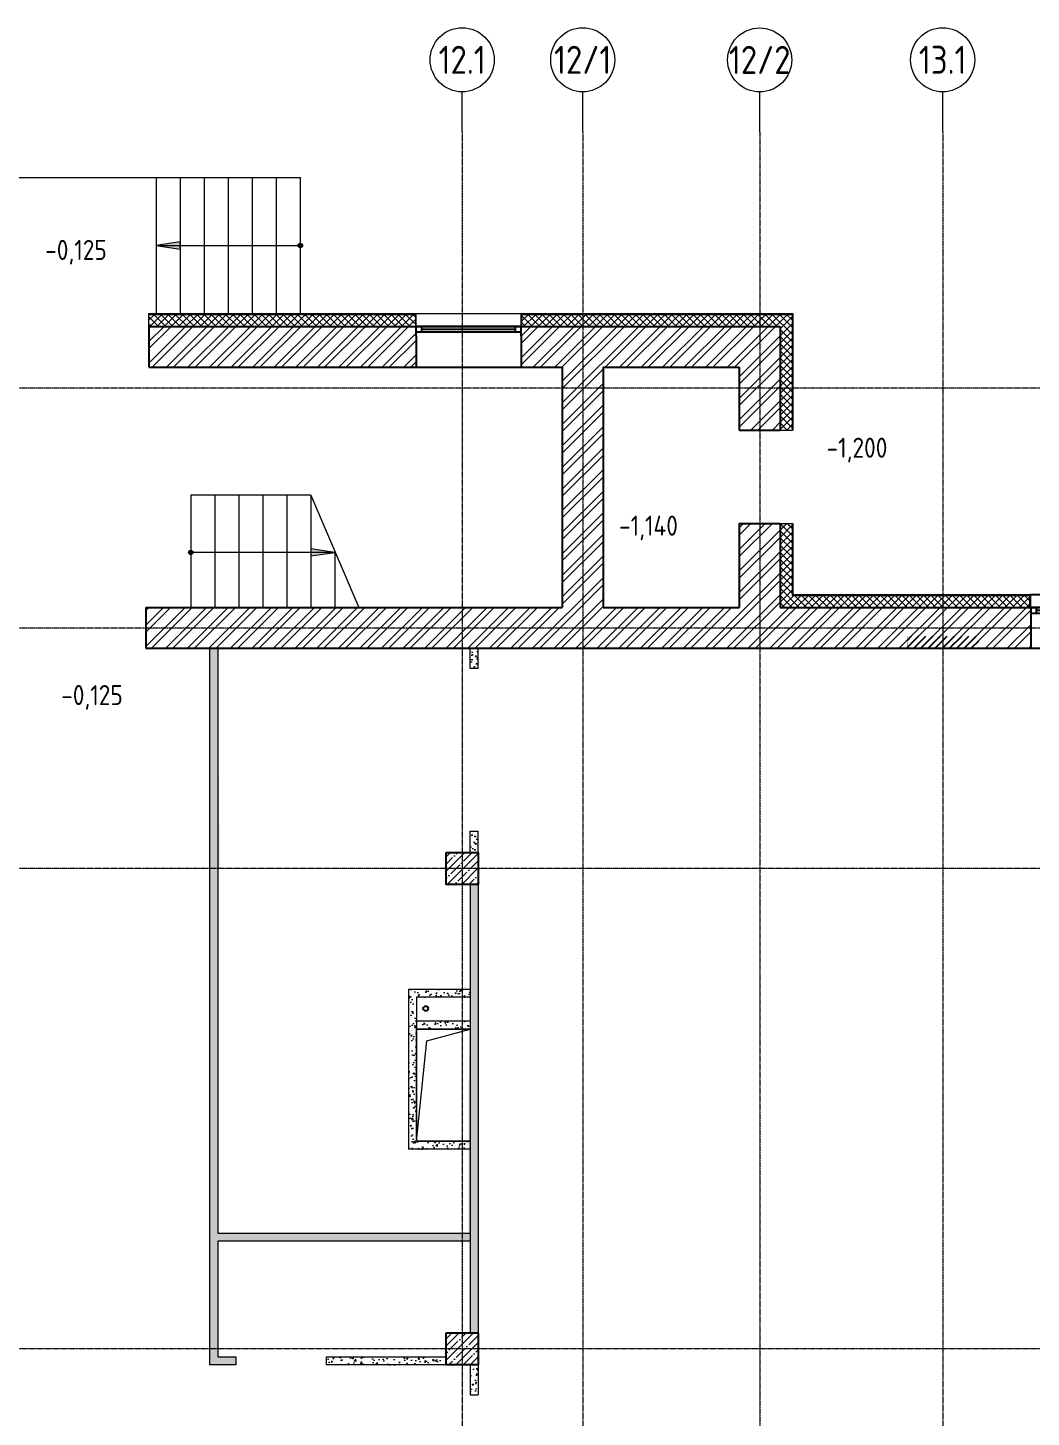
# Model space of a CAD drawing. Header units: millimetres. Extents: x -222892 to 671268, y 0 to 135099.
# Drawn here: x -52720 to -40190, y 117748 to 135099 of the extents above; entities that cross this region are included whole.
import ezdxf
from ezdxf import colors
from ezdxf.entities.mleader import LeaderData, LeaderLine
from ezdxf.enums import TextEntityAlignment as Align
from ezdxf.math import Vec2, Vec3

# ---------------------------------------------------------------- set-up
doc = ezdxf.new("R2010")
doc.units = ezdxf.units.MM
doc.linetypes.add('осевая', pattern=[2, 1.25, -0.25, 0.25, -0.25])
for name, color, linetype in [('_TEXT', 7, 'Continuous'), ('АР_Колонны', 250, 'Continuous'), ('АР_новое окно', 155, 'Continuous'), ('АР_Сущ Несущая стена', 216, 'Continuous'), ('ОТВ.ВК', 212, 'Continuous')]:
    doc.layers.add(name, color=color, linetype=linetype)
for name, color, linetype, lineweight in [('АР_Колонны Штрих', 250, 'Continuous', 5), ('АР_Лестницы', 250, 'Continuous', 15), ('АР_Навесной фасад', 190, 'Continuous', 5), ('АР_Перегородки газоблок', 165, 'Continuous', 5), ('АР_Перегородки газоблок_Штрих', 165, 'Continuous', 5), ('АР_Утеплитель', 154, 'Continuous', 5), ('АР_Штриховка кирпич', 250, 'Continuous', 5), ('КР_Оси', 7, 'Continuous', 5), ('М_проемы ОВ 4-5эт', 172, 'Continuous', 5)]:
    doc.layers.add(name, color=color, linetype=linetype, lineweight=lineweight)
doc.layers.add('ТХ_Задание КР', color=7, linetype='Continuous', true_color=0x9a5430)
doc.styles.add('ISOCPEUR', font='isocpeur.ttf', dxfattribs={"width": 0.85})

# ---------------------------------------------------------------- blocks, each defined once
blk = doc.blocks.new('*U4474')
at = {"layer": 'АР_новое окно', "lineweight": 20}
for p, q in [((0, 3800), (-70, 3800)), ((0, 0), (-70, 0))]:
    blk.add_line(p, q, dxfattribs=at)
at = {"layer": 'АР_новое окно'}
for p, q in [((-70, 3800), (-70, 0)), ((-70, 0), (-70, 3800)), ((0, 3730), (-70, 3730)), ((-35, 3730), (-35, 70)), ((0, 3800), (0, 0)), ((0, 70), (-70, 70))]:
    blk.add_line(p, q, dxfattribs=at)
blk = doc.blocks.new('*U4477')
at = {"layer": 'АР_новое окно', "lineweight": 20}
for p, q in [((0, 1310), (-70, 1310)), ((0, 0), (-70, 0))]:
    blk.add_line(p, q, dxfattribs=at)
at = {"layer": 'АР_новое окно'}
for p, q in [((-70, 1310), (-70, 0)), ((-70, 0), (-70, 1310)), ((0, 1240), (-70, 1240)), ((-35, 1240), (-35, 70)), ((0, 1310), (0, 0)), ((0, 70), (-70, 70))]:
    blk.add_line(p, q, dxfattribs=at)
blk = doc.blocks.new('_DotSmall')
at = {"color": 0, "linetype": 'ByBlock', "const_width": 0.5}
blk.add_lwpolyline([(-0.0625, 0, 1), (0.0625, 0, 1)], format="xyb", close=True, dxfattribs=at)
blk = doc.blocks.new('*U4489')
h = blk.add_hatch(color=256)
h.dxf.hatch_style = 1
edge = h.paths.add_edge_path()
edge.add_arc((0, 0), 27.6, 359.64, 719.64)
h = blk.add_hatch(color=256)
h.dxf.hatch_style = 1
h.paths.add_polyline_path([(1500, -44), (1500, 44), (1800, 0)])
blk.add_line((1800, 0), (0, 0))
blk.add_lwpolyline([(1500, 44), (1500, -44), (1800, 0), (1500, 44)])
blk.add_circle((0, 0), 27.6)
blk = doc.blocks.new('*U4526')
h = blk.add_hatch(color=256)
h.dxf.hatch_style = 1
h.paths.add_polyline_path([(-1500, 44), (-1500, -44), (-1800, 0)])
h = blk.add_hatch(color=256)
h.dxf.hatch_style = 1
edge = h.paths.add_edge_path()
edge.add_arc((0, 0), 27.6, 539.64, 899.64)
blk.add_line((-1800, 0), (0, 0))
blk.add_lwpolyline([(-1500, -44), (-1500, 44), (-1800, 0), (-1500, -44)])
blk.add_circle((0, 0), 27.6)
blk = doc.blocks.new('*U5878')
at = {"color": 0, "linetype": 'ByBlock', "lineweight": -2, "ltscale": 10}
blk.add_line((0, 0), (-71487, 0), dxfattribs=at)
blk = doc.blocks.new('*U5879')
at = {"color": 0, "linetype": 'ByBlock', "lineweight": -2, "ltscale": 10}
blk.add_line((0, 0), (-71487, 0), dxfattribs=at)
blk = doc.blocks.new('*U5880')
at = {"color": 0, "linetype": 'ByBlock', "lineweight": -2, "ltscale": 10}
blk.add_line((0, 0), (-71487, 0), dxfattribs=at)
blk = doc.blocks.new('*U5881')
at = {"color": 0, "linetype": 'ByBlock', "lineweight": -2, "ltscale": 10}
blk.add_line((0, 0), (-71487, 0), dxfattribs=at)
blk = doc.blocks.new('*U5892')
at = {"color": 0, "linetype": 'Continuous', "lineweight": -2}
blk.add_line((0, 0), (0, 500), dxfattribs=at)
at = {"color": 0, "linetype": 'ByBlock', "lineweight": -2, "ltscale": 10}
blk.add_line((0, 0), (0, -28823), dxfattribs=at)
at = {"color": 0, "linetype": 'Continuous', "lineweight": -2}
blk.add_circle((0, 900), 400, dxfattribs=at)
at = {"color": 0, "linetype": 'Continuous', "lineweight": -2, "style": 'ISOCPEUR', "width": 0.85}
blk.add_text('12.1', height=350, dxfattribs=at).set_placement((0, 900), align=Align.MIDDLE_CENTER)
blk = doc.blocks.new('*U5893')
at = {"color": 0, "linetype": 'Continuous', "lineweight": -2}
blk.add_line((0, 0), (0, 500), dxfattribs=at)
at = {"color": 0, "linetype": 'ByBlock', "lineweight": -2, "ltscale": 10}
blk.add_line((0, 0), (0, -28823), dxfattribs=at)
at = {"color": 0, "linetype": 'Continuous', "lineweight": -2}
blk.add_circle((0, 900), 400, dxfattribs=at)
at = {"color": 0, "linetype": 'Continuous', "lineweight": -2, "style": 'ISOCPEUR', "width": 0.85}
blk.add_text('12/1', height=350, dxfattribs=at).set_placement((0, 900), align=Align.MIDDLE_CENTER)
blk = doc.blocks.new('*U5894')
at = {"color": 0, "linetype": 'Continuous', "lineweight": -2}
blk.add_line((0, 0), (0, 500), dxfattribs=at)
at = {"color": 0, "linetype": 'ByBlock', "lineweight": -2, "ltscale": 10}
blk.add_line((0, 0), (0, -28821.751551), dxfattribs=at)
at = {"color": 0, "linetype": 'Continuous', "lineweight": -2}
blk.add_circle((0, 900), 400, dxfattribs=at)
at = {"color": 0, "linetype": 'Continuous', "lineweight": -2, "style": 'ISOCPEUR', "width": 0.85}
blk.add_text('12/2', height=350, dxfattribs=at).set_placement((0, 900), align=Align.MIDDLE_CENTER)
blk = doc.blocks.new('*U5895')
at = {"color": 0, "linetype": 'Continuous', "lineweight": -2}
blk.add_line((0, 0), (0, 500), dxfattribs=at)
at = {"color": 0, "linetype": 'ByBlock', "lineweight": -2, "ltscale": 10}
blk.add_line((0, 0), (0, -28823), dxfattribs=at)
at = {"color": 0, "linetype": 'Continuous', "lineweight": -2}
blk.add_circle((0, 900), 400, dxfattribs=at)
at = {"color": 0, "linetype": 'Continuous', "lineweight": -2, "style": 'ISOCPEUR', "width": 0.85}
blk.add_text('13.1', height=350, dxfattribs=at).set_placement((0, 900), align=Align.MIDDLE_CENTER)
blk = doc.blocks.new('A$C4c190d01')
at = {"layer": 'КР_Оси', "linetype": 'осевая'}
for name, p in [('*U5892', (29569.9, 78593.6)), ('*U5893', (31074.9, 78593.6)), ('*U5894', (33284.9, 78592.1)), ('*U5895', (35569.9, 78593.6)), ('*U5881', (61698.3, 75395)), ('*U5880', (61698.3, 72395)), ('*U5879', (61698.3, 69395)), ('*U5878', (61698.3, 63395))]:
    blk.add_blockref(name, p, dxfattribs=at)

msp = doc.modelspace()

# ---------------------------------------------------------------- hatches: boundary and pattern name
at = {"layer": 'АР_Колонны Штрих', "ltscale": 100}
h = msp.add_hatch(dxfattribs=at)
h.set_pattern_fill('ANSI35', color=256, scale=20)
h.paths.add_polyline_path([(-47095.8, 124800.7), (-47495.8, 124800.7), (-47495.8, 124400.7), (-47095.8, 124400.7)])
h = msp.add_hatch(dxfattribs=at)
h.set_pattern_fill('ANSI35', color=256, scale=20)
h.paths.add_polyline_path([(-47095.8, 118800.7), (-47495.8, 118800.7), (-47495.8, 118400.7), (-47095.8, 118400.7)])
at = {"layer": 'АР_Перегородки газоблок_Штрих', "ltscale": 100}
h = msp.add_hatch(dxfattribs=at)
h.set_pattern_fill('AR-CONC', color=256)
h.paths.add_polyline_path([(-50346.3, 124600.7), (-50446.3, 124600.7), (-50446.3, 118400.7), (-50122, 118400.7), (-50122, 118500.7), (-50346.3, 118500.7), (-50346.3, 119947.2), (-48956.9, 119947.2), (-48436.9, 119947.2), (-47295.8, 119947.2), (-47295.8, 120047.2), (-50346.3, 120047.2)])
h.paths.add_polyline_path([(-50346.3, 127350.7), (-50446.3, 127350.7), (-50446.3, 124600.7), (-50326.3, 124600.7)])
h.paths.add_polyline_path([(-47095.8, 124400.7), (-47195.8, 124400.7), (-47195.8, 123035.6), (-47215.9, 121795.6), (-47215.8, 120047.2), (-47295.8, 120047.2), (-47295.8, 119947.2), (-47195.8, 119947.2), (-47195.8, 119327.2), (-47195.8, 118800.7), (-47095.8, 118800.7)])
h = msp.add_hatch(dxfattribs=at)
h.set_pattern_fill('AR-CONC', color=256)
h.paths.add_polyline_path([(-47095.8, 127350.7), (-47195.6, 127350.6), (-47195.9, 127098.8), (-47096, 127098.9)])
h = msp.add_hatch(dxfattribs=at)
h.set_pattern_fill('AR-CONC', color=256)
h.paths.add_polyline_path([(-47096.3, 125064.9), (-47195.8, 125064.9), (-47096.3, 125064.9), (-47196, 125064.9), (-47195.5, 124800.7), (-47095.8, 124800.7)])
h = msp.add_hatch(dxfattribs=at)
h.set_pattern_fill('AR-CONC', color=256)
h.paths.add_polyline_path([(-47195.9, 123092.8), (-47965.8, 123092.8), (-47965.8, 121094.6), (-47195.9, 121094.6), (-47195.9, 121194.6), (-47865.8, 121194.6), (-47865.8, 122992.8), (-47195.9, 122992.8)])
h = msp.add_hatch(dxfattribs=at)
h.set_pattern_fill('AR-CONC', color=256)
h.paths.add_polyline_path([(-47195.9, 122692.8), (-47865.8, 122692.8), (-47865.8, 122592.8), (-47195.9, 122592.8)])
h = msp.add_hatch(dxfattribs=at)
h.set_pattern_fill('AR-CONC', color=256)
h.paths.add_polyline_path([(-47495.8, 118500.7), (-49022, 118500.7), (-49022, 118400.7), (-47495.8, 118400.7)])
h = msp.add_hatch(dxfattribs=at)
h.set_pattern_fill('AR-CONC', color=256)
h.paths.add_polyline_path([(-47095.8, 118400.7), (-47195.8, 118400.7), (-47195.8, 118029), (-47095.8, 118029)])
at = {"layer": 'АР_Утеплитель', "ltscale": 100}
h = msp.add_hatch(dxfattribs=at)
h.set_pattern_fill('ANSI37', color=256, scale=20)
h.paths.add_polyline_path([(-52905.5, 131370.7), (-52905.5, 131520.7), (-53705.8, 131520.7), (-53705.8, 128010.7), (-54045.8, 128010.7), (-54045.8, 127860.7), (-53555.8, 127860.7), (-53555.8, 131370.7)])
h.paths.add_polyline_path([(-51207, 131520.7), (-51207, 131370.7), (-47880.8, 131370.7), (-47880.8, 131520.7)])
h = msp.add_hatch(dxfattribs=at)
h.set_pattern_fill('ANSI37', color=256, scale=20)
h.paths.add_polyline_path([(-43325.8, 130075.6), (-43325.8, 131370.7), (-46550.8, 131370.7), (-46550.8, 131520.7), (-43175.8, 131520.7), (-43175.8, 130075.6)])
h = msp.add_hatch(dxfattribs=at)
h.set_pattern_fill('ANSI37', color=256, scale=20)
h.paths.add_polyline_path([(-40205.8, 127860.7), (-43325.8, 127860.7), (-43325.8, 128908.6), (-43175.8, 128908.6), (-43175.8, 128010.7), (-40205.8, 128010.7)])
at = {"layer": 'АР_Штриховка кирпич', "ltscale": 100}
h = msp.add_hatch(dxfattribs=at)
h.set_pattern_fill('ANSI32', color=256, scale=20)
h.paths.add_polyline_path([(-43938.8, 128908.6), (-43975.9, 128908.6)], flags=17)
h.paths.add_polyline_path([(-43325.8, 128908.6), (-43835.8, 128908.6), (-43835.8, 127860.7), (-45535.8, 127860.7), (-45535.8, 130860.7), (-43835.8, 130860.7), (-43835.8, 130075.2), (-43325.8, 130076), (-43325.8, 131370.7), (-46560.8, 131370.7), (-46560.8, 130860.7), (-46045.8, 130860.7), (-46045.8, 127860.7), (-51245.8, 127860.7), (-51245.8, 127350.7), (-45815.2, 127350.7), (-40195.8, 127350.7), (-40195.8, 127860.7), (-43325.8, 127860.7)])
h = msp.add_hatch(dxfattribs=at)
h.set_pattern_fill('ANSI32', color=256, scale=20)
h.paths.add_polyline_path([(-47870.8, 131370.7), (-51207, 131370.7), (-51207, 130860.7), (-47870.8, 130860.7)])
at = {"layer": 'ТХ_Задание КР', "ltscale": 100, "transparency": 33554636}
h = msp.add_hatch(dxfattribs=at)
h.set_pattern_fill('ANSI31', color=256, scale=20)
h.paths.add_polyline_path([(-41735.8, 127350.7), (-41735.8, 127500.7), (-40845.8, 127500.7), (-40845.8, 127350.7)])

# ---------------------------------------------------------------- linework, layer by layer
at = {"layer": 'АР_Колонны', "ltscale": 100}
for points in [[(-47495.8, 124800.7), (-47095.8, 124800.7), (-47095.8, 124400.7), (-47495.8, 124400.7)], [(-47495.8, 118800.7), (-47095.8, 118800.7), (-47095.8, 118400.7), (-47495.8, 118400.7)]]:
    msp.add_lwpolyline(points, close=True, dxfattribs=at)
at = {"layer": 'АР_Лестницы', "ltscale": 100}
for p, q in [((-51117, 133230.7), (-51117, 131530.7)), ((-50817, 133230.7), (-50817, 131530.7)), ((-50517, 133230.7), (-50517, 131530.7)), ((-50217, 133230.7), (-50217, 131530.7)), ((-49917, 133230.7), (-49917, 131530.7)), ((-49617, 133230.7), (-49617, 131530.7)), ((-49317, 133230.7), (-49317, 131530.7)), ((-50385.8, 129260.7), (-50385.8, 127860.7)), ((-50085.8, 129260.7), (-50085.8, 127860.7)), ((-49785.8, 129260.7), (-49785.8, 127860.7)), ((-49485.8, 129260.7), (-49485.8, 127860.7)), ((-49185.8, 129260.7), (-49185.8, 127860.7)), ((-49185.8, 129260.7), (-48585.8, 127860.7)), ((-48885.8, 128550.2), (-48885.8, 127860.7))]:
    msp.add_line(p, q, dxfattribs=at)
for points in [[(-53555.8, 131530.7), (-53555.8, 133230.7), (-49317, 133230.7), (-49317, 133010.7)], [(-49185.8, 129260.7), (-50685.8, 129260.7), (-50685.8, 127860.7), (-48285.8, 127860.7)]]:
    msp.add_lwpolyline(points, dxfattribs=at)
at = {"layer": 'АР_Навесной фасад', "ltscale": 100}
for p, q in [((-43165.8, 131530.7), (-43165.8, 130075.6)), ((-43175.8, 131520.7), (-43175.8, 130075.6)), ((-43175.8, 128908.6), (-43175.8, 128010.7)), ((-43165.8, 128908.6), (-43165.8, 128020.7)), ((-43175.8, 128010.7), (-40205.8, 128010.7)), ((-43165.8, 128020.7), (-40195.8, 128020.7)), ((-40205.8, 127860.7), (-40205.8, 128010.7)), ((-40195.8, 127860.7), (-40195.8, 128020.7))]:
    msp.add_line(p, q, dxfattribs=at)
for points in [[(-51207, 131530.7), (-43165.8, 131530.7)], [(-51207, 131370.7), (-51207, 131530.7)], [(-47870.8, 131370.7), (-47870.8, 131530.7)], [(-46560.8, 131370.7), (-46560.8, 131530.7)], [(-51207, 131520.7), (-47880.8, 131520.7), (-47880.8, 131370.7)], [(-46550.8, 131370.7), (-46550.8, 131520.7), (-43175.8, 131520.7)], [(-43325.8, 130075.6), (-43165.8, 130075.6)], [(-43325.8, 128908.6), (-43165.8, 128908.6)]]:
    msp.add_lwpolyline(points, dxfattribs=at)
at = {"layer": 'АР_новое окно'}
for p, q in [((-47870.8, 130860.7), (-46560.8, 130860.7)), ((-40195.8, 127350.7), (-36395.8, 127350.7))]:
    msp.add_line(p, q, dxfattribs=at)
msp.add_lwpolyline([(-40195.8, 128020.7), (-36395.8, 128020.7)], dxfattribs=at)
at = {"layer": 'АР_Перегородки газоблок', "ltscale": 100}
for p, q in [((-47965.8, 123092.8), (-47195.9, 123092.8)), ((-47965.8, 123092.8), (-47965.8, 121094.6)), ((-47195.9, 122992.8), (-47865.8, 122992.8)), ((-47865.8, 122992.8), (-47865.8, 121194.6)), ((-47195.9, 122692.8), (-47865.8, 122692.8)), ((-47865.8, 121194.6), (-47195.9, 121194.6)), ((-47195.9, 121094.6), (-47965.8, 121094.6)), ((-47195.8, 118400.7), (-47195.8, 118029)), ((-47195.8, 118029), (-47095.8, 118029))]:
    msp.add_line(p, q, dxfattribs=at)
for points in [[(-50446.3, 118400.7), (-50446.3, 127350.7)], [(-50346.3, 127350.7), (-50346.3, 120047.2)], [(-47195.8, 127098.8), (-47195.8, 127350.7)], [(-47095.8, 127098.9), (-47095.8, 127350.7)], [(-47095.8, 127098.9), (-47195.8, 127098.8)], [(-47195.8, 125064.9), (-47095.8, 125064.8)], [(-47195.8, 124800.7), (-47195.8, 125064.9)], [(-47095.8, 124800.7), (-47095.8, 125064.8)], [(-47195.8, 124400.7), (-47195.8, 118800.7)], [(-47095.8, 124400.7), (-47095.8, 118800.7)], [(-47195.9, 122592.8), (-47865.8, 122592.8)], [(-50346.3, 120047.2), (-47195.8, 120047.2)], [(-50346.3, 119947.2), (-50346.3, 118500.7)], [(-47195.8, 119947.2), (-50346.3, 119947.2)], [(-50122, 118400.7), (-50446.3, 118400.7)], [(-50346.3, 118500.7), (-50122, 118500.7)], [(-50122, 118500.7), (-50122, 118400.7)], [(-48992, 118500.7), (-47495.8, 118500.7)], [(-48992, 118400.7), (-48992, 118500.7)], [(-47495.8, 118400.7), (-48992, 118400.7)], [(-47095.8, 118400.7), (-47095.8, 118029)]]:
    msp.add_lwpolyline(points, dxfattribs=at)
at = {"layer": 'АР_Сущ Несущая стена', "ltscale": 100}
for p, q in [((-51207, 131370.7), (-47870.8, 131370.7)), ((-51207, 131370.7), (-51207, 130860.7)), ((-47870.8, 131251.8), (-47870.8, 131370.7)), ((-46560.8, 131370.7), (-43325.8, 131370.7)), ((-46560.8, 131251.8), (-46560.8, 131370.7)), ((-43325.8, 131370.7), (-43325.8, 130075.6)), ((-47870.8, 131251.8), (-47870.8, 130860.7)), ((-46560.8, 131251.8), (-46560.8, 130860.7)), ((-51207, 130860.7), (-47870.8, 130860.7)), ((-46560.8, 130860.7), (-46045.8, 130860.7)), ((-46045.8, 130860.7), (-46045.8, 127860.7)), ((-45535.8, 130860.7), (-43835.8, 130860.7)), ((-45535.8, 130860.7), (-45535.8, 127860.7)), ((-43835.8, 130860.7), (-43835.8, 130075.6)), ((-43835.8, 130075.6), (-43325.8, 130075.6)), ((-43835.8, 128908.6), (-43325.8, 128908.6)), ((-43835.8, 128908.6), (-43835.8, 127860.7)), ((-43325.8, 128908.6), (-43325.8, 127860.7)), ((-51245.8, 127860.7), (-46045.8, 127860.7)), ((-51245.8, 127860.7), (-51245.8, 127350.7)), ((-45535.8, 127860.7), (-43835.8, 127860.7)), ((-43325.8, 127860.7), (-40195.8, 127860.7)), ((-40195.8, 127860.7), (-40195.8, 127350.7)), ((-51245.8, 127350.7), (-40195.8, 127350.7))]:
    msp.add_line(p, q, dxfattribs=at)
at = {"layer": 'М_проемы ОВ 4-5эт'}
for p, q in [((-47738.5, 122450.1), (-47195.9, 122592.8)), ((-47865.8, 121194.6), (-47738.5, 122450.1))]:
    msp.add_line(p, q, dxfattribs=at)
msp.add_lwpolyline([(-47865.8, 122592.8), (-47195.9, 122592.8), (-47195.9, 121194.6), (-47865.8, 121194.6)], close=True, dxfattribs=at)
at = {"layer": 'ОТВ.ВК', "ltscale": 100}
msp.add_circle((-47751.3, 122851.8), 30, dxfattribs=at)
at = {"layer": 'ТХ_Задание КР', "ltscale": 100, "const_width": 2}
msp.add_lwpolyline([(-41735.8, 127350.7), (-41735.8, 127500.7), (-40845.8, 127500.7), (-40845.8, 127350.7)], close=True, dxfattribs=at)

# ---------------------------------------------------------------- block references
at = {"layer": 'АР_Лестницы', "ltscale": 100, "rotation": 180}
for name, p in [('*U4489', (-49317, 132380.7)), ('*U4526', (-50685.8, 128548.2))]:
    msp.add_blockref(name, p, dxfattribs=at)
at = {"layer": 'АР_новое окно', "xscale": -1, "rotation": 90}
for name, p in [('*U4477', (-46560.8, 131300.7)), ('*U4474', (-36395.8, 127790.7))]:
    msp.add_blockref(name, p, dxfattribs=at)

# ---------------------------------------------------------------- leaders
at = {"layer": '_TEXT'}
ml = msp.add_multileader_mtext('Standard', dxfattribs=at)
ml.set_content('-0,125', color=256, style='ISOCPEUR')
ml.set_leader_properties(color=256, linetype='Continuous', lineweight=-1)
ml.set_arrow_properties(name='DOTSMALL')
ml.build(insert=Vec2(0, 0))
ml.multileader.update_dxf_attribs({"has_dogleg": 0, "has_text_frame": 1, "text_left_attachment_type": 4, "text_right_attachment_type": 4, "dogleg_length": 0, "arrow_head_size": 180})
ctx = ml.context
ctx.base_point, ctx.char_height, ctx.arrow_head_size, ctx.landing_gap_size, ctx.plane_origin = Vec3(-52534.9, 132116.8), 250, 180, 50, Vec3(-54696.1, 131168.1)
ctx.left_attachment, ctx.right_attachment, ctx.text_align_type = 4, 4, 1
notes = []
notes.append((ctx, [(0, (0, 0, 0), (0, 0), (1, 0), 1, [])]))
ctx.mtext.insert, ctx.mtext.width, ctx.mtext.alignment, ctx.mtext.line_spacing_style, ctx.mtext.flow_direction = Vec3(-52118.3, 132450.2), 852.697, 2, 2, 5
ml = msp.add_multileader_mtext('Standard', dxfattribs=at)
ml.set_content('-1,200', color=256, style='ISOCPEUR')
ml.set_leader_properties(color=256, linetype='Continuous', lineweight=-1)
ml.set_arrow_properties(name='DOTSMALL')
ml.build(insert=Vec2(0, 0))
ml.multileader.update_dxf_attribs({"has_dogleg": 0, "has_text_frame": 1, "text_left_attachment_type": 4, "text_right_attachment_type": 4, "dogleg_length": 0, "arrow_head_size": 180})
ctx = ml.context
ctx.base_point, ctx.char_height, ctx.arrow_head_size, ctx.landing_gap_size, ctx.plane_origin = Vec3(-42782.6, 129646.9), 250, 180, 50, Vec3(-42875.2, 129547.9)
ctx.left_attachment, ctx.right_attachment, ctx.text_align_type = 4, 4, 1
notes.append((ctx, [(0, (0, 0, 0), (0, 0), (1, 0), 1, [])]))
ctx.mtext.insert, ctx.mtext.width, ctx.mtext.alignment, ctx.mtext.line_spacing_style, ctx.mtext.flow_direction = Vec3(-42366, 129980.2), 852.697, 2, 2, 5
ml = msp.add_multileader_mtext('Standard', dxfattribs=at)
ml.set_content('-0,125', color=256, style='ISOCPEUR')
ml.set_leader_properties(color=256, linetype='Continuous', lineweight=-1)
ml.set_arrow_properties(name='DOTSMALL')
ml.build(insert=Vec2(0, 0))
ml.multileader.update_dxf_attribs({"has_dogleg": 0, "has_text_frame": 1, "text_left_attachment_type": 4, "text_right_attachment_type": 4, "dogleg_length": 0, "arrow_head_size": 180})
ctx = ml.context
ctx.base_point, ctx.char_height, ctx.arrow_head_size, ctx.landing_gap_size, ctx.plane_origin = Vec3(-60818.9, 129158.5), 250, 180, 50, Vec3(-62980.1, 128209.7)
ctx.left_attachment, ctx.right_attachment, ctx.text_align_type = 4, 4, 1
notes.append((ctx, [(0, (0, 0, 0), (0, 0), (1, 0), 1, [])]))
ctx.mtext.insert, ctx.mtext.width, ctx.mtext.alignment, ctx.mtext.line_spacing_style, ctx.mtext.flow_direction = Vec3(-60402.3, 129491.8), 852.697, 2, 2, 5
ml = msp.add_multileader_mtext('Standard', dxfattribs=at)
ml.set_content('-1,140', color=256, style='ISOCPEUR')
ml.set_leader_properties(color=256, linetype='Continuous', lineweight=-1)
ml.set_arrow_properties(name='DOTSMALL')
ml.build(insert=Vec2(0, 0))
ml.multileader.update_dxf_attribs({"has_dogleg": 0, "has_text_frame": 1, "text_left_attachment_type": 4, "text_right_attachment_type": 4, "dogleg_length": 0, "arrow_head_size": 180})
ctx = ml.context
ctx.base_point, ctx.char_height, ctx.arrow_head_size, ctx.landing_gap_size, ctx.plane_origin = Vec3(-45375.6, 128673.3, 0), 250, 180, 50, Vec3(-45457, 128959.5, 0)
ctx.left_attachment, ctx.right_attachment, ctx.text_align_type = 4, 4, 1
notes.append((ctx, [(0, (0, 0, 0), (0, 0), (1, 0), 1, [])]))
ctx.mtext.insert, ctx.mtext.width, ctx.mtext.alignment, ctx.mtext.line_spacing_style, ctx.mtext.flow_direction = Vec3(-44969.6, 129006.7, 0), 852.697, 2, 2, 5
ml = msp.add_multileader_mtext('Standard', dxfattribs=at)
ml.set_content('-0,125', color=256, style='ISOCPEUR')
ml.set_leader_properties(color=256, linetype='Continuous', lineweight=-1)
ml.set_arrow_properties(name='DOTSMALL')
ml.build(insert=Vec2(0, 0))
ml.multileader.update_dxf_attribs({"has_dogleg": 0, "has_text_frame": 1, "text_left_attachment_type": 4, "text_right_attachment_type": 4, "dogleg_length": 0, "arrow_head_size": 180})
ctx = ml.context
ctx.base_point, ctx.char_height, ctx.arrow_head_size, ctx.landing_gap_size, ctx.plane_origin = Vec3(-52335.1, 126557.9), 250, 180, 50, Vec3(-54496.3, 125609.2)
ctx.left_attachment, ctx.right_attachment, ctx.text_align_type = 4, 4, 1
notes.append((ctx, [(0, (0, 0, 0), (0, 0), (1, 0), 1, [])]))
ctx.mtext.insert, ctx.mtext.width, ctx.mtext.alignment, ctx.mtext.line_spacing_style, ctx.mtext.flow_direction = Vec3(-51918.5, 126891.3), 852.697, 2, 2, 5
ml = msp.add_multileader_mtext('Standard', dxfattribs=at)
ml.set_content('-0,125', color=256, style='ISOCPEUR')
ml.set_leader_properties(color=256, linetype='Continuous', lineweight=-1)
ml.set_arrow_properties(name='DOTSMALL')
ml.build(insert=Vec2(0, 0))
ml.multileader.update_dxf_attribs({"has_dogleg": 0, "has_text_frame": 1, "text_left_attachment_type": 4, "text_right_attachment_type": 4, "dogleg_length": 0, "arrow_head_size": 180})
ctx = ml.context
ctx.base_point, ctx.char_height, ctx.arrow_head_size, ctx.landing_gap_size, ctx.plane_origin = Vec3(-69943.1, 122200.4), 250, 180, 50, Vec3(-72104.3, 121251.7)
ctx.left_attachment, ctx.right_attachment, ctx.text_align_type = 4, 4, 1
notes.append((ctx, [(0, (0, 0, 0), (0, 0), (1, 0), 1, [])]))
ctx.mtext.insert, ctx.mtext.width, ctx.mtext.alignment, ctx.mtext.line_spacing_style, ctx.mtext.flow_direction = Vec3(-69526.5, 122533.8), 852.697, 2, 2, 5
ml = msp.add_multileader_mtext('Standard', dxfattribs=at)
ml.set_content('{\\W0.8;-2,730}', color=256, style='ISOCPEUR')
ml.set_leader_properties(color=256, linetype='Continuous', lineweight=-1)
ml.set_arrow_properties(name='DOTSMALL')
ml.build(insert=Vec2(0, 0))
ml.multileader.update_dxf_attribs({"has_dogleg": 0, "has_text_frame": 1, "text_left_attachment_type": 4, "text_right_attachment_type": 4, "dogleg_length": 0, "arrow_head_size": 180})
ctx = ml.context
ctx.base_point, ctx.char_height, ctx.arrow_head_size, ctx.landing_gap_size, ctx.plane_origin = Vec3(-179853.2, 121809, 0), 250, 180, 50, Vec3(-184511.7, 117956.7, 0)
ctx.left_attachment, ctx.right_attachment, ctx.text_align_type = 4, 4, 1
notes.append((ctx, [(0, (0, 0, 0), (0, 0), (1, 0), 1, [])]))
ctx.mtext.insert, ctx.mtext.width, ctx.mtext.defined_height, ctx.mtext.alignment, ctx.mtext.line_spacing_style, ctx.mtext.flow_direction = Vec3(-179438.2, 122142.4, 0), 769.989, 343.9, 2, 2, 5
ml = msp.add_multileader_mtext('Standard', dxfattribs=at)
ml.set_content('{\\W0.8;-2,430}', color=256, style='ISOCPEUR')
ml.set_leader_properties(color=256, linetype='Continuous', lineweight=-1)
ml.set_arrow_properties(name='DOTSMALL')
ml.build(insert=Vec2(0, 0))
ml.multileader.update_dxf_attribs({"has_dogleg": 0, "has_text_frame": 1, "text_left_attachment_type": 4, "text_right_attachment_type": 4, "dogleg_length": 0, "arrow_head_size": 180})
ctx = ml.context
ctx.base_point, ctx.char_height, ctx.arrow_head_size, ctx.landing_gap_size, ctx.plane_origin = Vec3(-166064.1, 120038.6), 250, 180, 50, Vec3(-165011.4, 118383.4)
ctx.left_attachment, ctx.right_attachment, ctx.text_align_type = 4, 4, 1
notes.append((ctx, [(0, (0, 0, 0), (0, 0), (1, 0), 1, [])]))
ctx.mtext.insert, ctx.mtext.width, ctx.mtext.alignment, ctx.mtext.line_spacing_style, ctx.mtext.flow_direction = Vec3(-165639.1, 120371.9), 852.697, 2, 2, 5
for ctx, leaders in notes:
    for number, flags, end, landing, length, lines in leaders:
        leader = LeaderData()
        leader.index, (leader.has_last_leader_line, leader.has_dogleg_vector, leader.attachment_direction) = number, flags
        leader.last_leader_point, leader.dogleg_vector, leader.dogleg_length = Vec3(end), Vec3(landing), length
        for number, points, colour, breaks in lines:
            line = LeaderLine()
            line.index, line.vertices, line.color, line.breaks = number, Vec3.list(points), colors.encode_raw_color(colour), breaks
            leader.lines.append(line)
        ctx.leaders.append(leader)

# ---------------------------------------------------------------- next in the draw order: block references
at = {"layer": 'КР_Оси'}
msp.add_blockref('A$C4c190d01', (-76865.7, 55205.7), dxfattribs=at)

doc.saveas('drawing.dxf')
